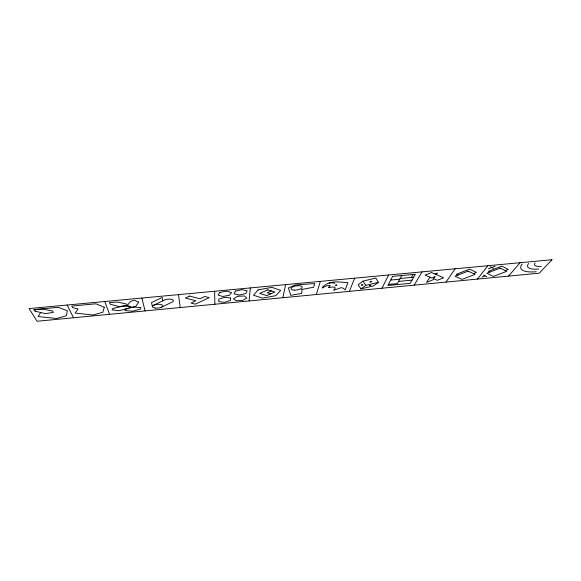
<?xml version="1.0" encoding="UTF-8"?>
<svg xmlns="http://www.w3.org/2000/svg" width="581" height="581" viewBox="0 0 581 581"><rect width="100%" height="100%" fill="white"/><g stroke="black" fill="none" stroke-linecap="round" stroke-linejoin="round"><path stroke-width="0.87" d="M249.118 300.958L250.324 287.915M282.94 297.719L285.554 284.625M316.347 294.516L320.334 281.371M349.355 291.357L354.679 278.168M381.957 288.234L388.587 275.002M401.74 275.525L397.375 283.601L388.435 284.45M411.355 277.442L413.062 274.464M414.173 285.148L422.075 271.872M40.692 312.513L38.15 316.565L56.698 318.49L66.445 315.737L67.331 310.755L58.376 307.313L33.843 309.608L35.078 311.205L45.398 313.587L53.314 312.455L52.61 311.053L42.776 309.107L34.141 309.593L35.426 311.256M429.969 277.181L426.505 282.388L432.787 279.889L434.958 276.701M436.367 274.617L437.449 273.005L434.958 274.007M446.005 282.105L455.148 268.785M477.459 279.091L487.815 265.735M508.549 276.113L520.075 262.721M362.987 281.139L358.114 284.77L360.99 288.895L373.445 285.903L378.405 282.322L375.762 278.038L362.987 281.139L365.812 285.351L378.405 282.322M360.99 288.895L365.812 285.351M153.66 305.257L164.241 300.079A5.294 1.932 -4.8 0 1 171.7 299.368A5.294 1.932 -4.8 0 1 172.143 302.076L161.583 307.175M271.305 290.928L267.282 292.73L270.84 293.804M434.987 276.694L431.806 277.965L425.081 275.111L431.509 272.511L443.666 277.791L437.319 280.303L433.6 278.72M473.45 273.615L476.471 272.438L469.528 269.134L456.339 274.341L457.981 275.082M488.425 268.85L495.165 266.229M481.838 277.137L485.106 275.881M505.201 270.615L508.281 269.431L501.831 266.113L488.396 271.312L489.921 272.061M328.512 287.588L332.666 286.999L334.888 287.261L335.164 288.372L333.516 290.311L341.236 287.675L343.16 288.205L345.15 289.912L347.939 282.686C339.406 282.134 329.667 279.919 322.818 286.876A11.576 4.19 -9.5 0 0 322.201 288.031L326.667 285.75L330.161 285.554A24.954 9.173 -8.8 0 1 328.483 287.588M329.071 283.158L331.729 282.78L334.874 283.237M398.551 281.422L412.002 280.151M400.135 278.495L413.694 277.217M390.693 280.071L399.743 279.221M483.443 275.096L486.755 276.672M490.11 266.701L493.451 268.378M67.156 305.025L73.533 317.771M104.762 301.51L109.54 314.321M141.866 298.046L145.09 310.915M152.418 306.717L151.51 302.657L162.164 297.407L162.789 300.784M178.49 294.625L180.204 307.552M214.643 291.248L214.876 304.233M538.725 269.047A18.447 5.955 -14.7 0 1 528.71 263.498M541.252 266.33A11.308 3.653 -14.7 0 1 535.159 262.895M536.234 271.719A25.586 8.265 -14.7 0 1 522.246 264.101M230.613 298.017L230.526 300.522L224.644 302.316L218.783 301.641L218.776 299.142L224.716 297.312L230.613 298.017M335.586 285.213L336.791 285.031L335.593 285.191M302.011 289.403L301.684 293.427L290.703 295.322L288.394 287.973L295.322 284.98L314.648 283.586L313.646 287.239L302.011 289.403M125.307 309.157L125.082 310.552L132.715 311.22L140.377 309.099L140.951 307.639L133.79 306.986L125.307 309.157M361.44 285.053L362.813 284.806L361.44 285.053M370.003 281.938L371.39 281.691L370.003 281.938M369.378 285.569L370.743 285.322L369.378 285.569M104.275 307.262L102.852 312.266L93.018 315.018L75.131 313.057L78.072 308.99L72.741 307.661L71.717 306.064L95.923 303.798L104.275 307.262M235.37 291.154L234.07 293.841L239.256 294.988L245.748 293.499L247.136 290.827L241.95 289.636L235.37 291.154M392.596 276.382L387.912 285.467L410.142 283.346L415.422 274.239L392.596 276.382M138.67 302.149L135.816 306.398L132.177 307.364L127.319 305.432L130.376 301.481L134.356 300.203L138.67 302.149M220.01 292.366L218.006 295.046L222.734 296.477L229.451 295.264L231.536 292.599L226.822 291.125L220.01 292.366M113.251 308.38L112.017 309.884L119.09 310.704L128.445 308.358L130.405 306.659L123.688 305.969L113.251 308.38M258.102 289.861L253.519 295.264L262.43 298.097L275.815 295.685L280.674 290.355L271.872 287.363L258.102 289.861M551.95 259.743L539.27 273.172L37.068 321.257L29.05 308.584L551.95 259.743M237.767 296.266L233.504 298.663L235.966 300.718L242.611 300.413L246.881 298.053L244.499 295.969L237.767 296.266M189.588 296.034L185.433 298.031L195.841 300.762L191.018 303.042L195.369 304.161L209.225 297.654L204.897 296.477L199.98 298.801L189.588 296.034M267.71 289.832L259.678 293.449L266.861 295.584L274.857 292.011L267.71 289.832M468.09 271.102L455.003 276.251L462.04 279.403L475.026 274.355L468.09 271.102M500.226 268.081L486.878 273.23L493.429 276.403L506.661 271.356L500.226 268.081M127.007 305.497L119.214 306.608L110.23 304.226L109.381 302.541L117.718 302.084L126.651 304.074L127.007 305.497M294.059 290.108A5.65 2.077 -8.5 0 0 302.229 287.101A5.65 2.077 -8.5 0 0 293.623 286.535A5.65 2.077 -8.5 0 0 294.059 290.108M155.112 308.039A5.244 1.881 -4.5 0 0 162.862 305.809A5.244 1.881 -4.5 0 0 154.924 304.785A5.244 1.881 -4.5 0 0 155.112 308.039"/></g></svg>
